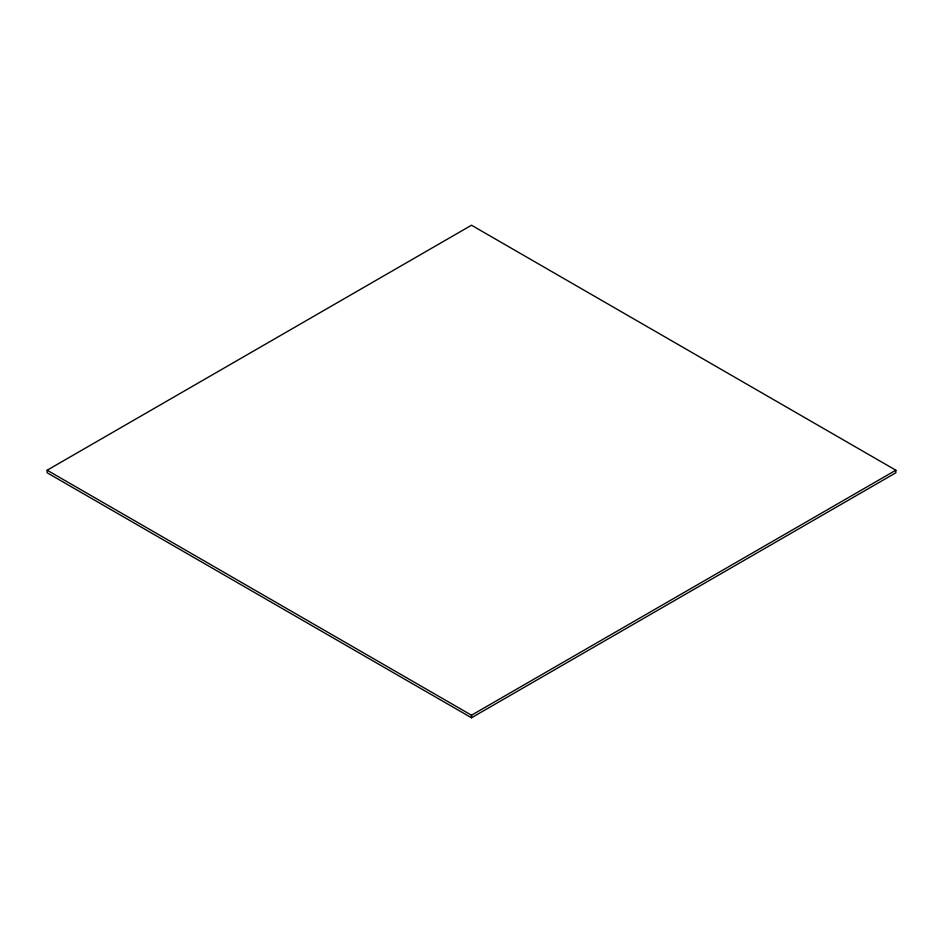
<?xml version="1.0" encoding="UTF-8"?>
<svg xmlns="http://www.w3.org/2000/svg" width="943" height="943" viewBox="0 0 943 943"><rect width="100%" height="100%" fill="white"/><g stroke="black" fill="none" stroke-linecap="round" stroke-linejoin="round"><path stroke-width="1.41" d="M47.15 470.215L471.5 225.224L895.85 470.215L895.85 472.785L471.5 717.776L47.15 472.785L47.15 470.215L471.5 715.218L895.85 470.215M471.5 715.218L471.5 717.776"/></g></svg>
